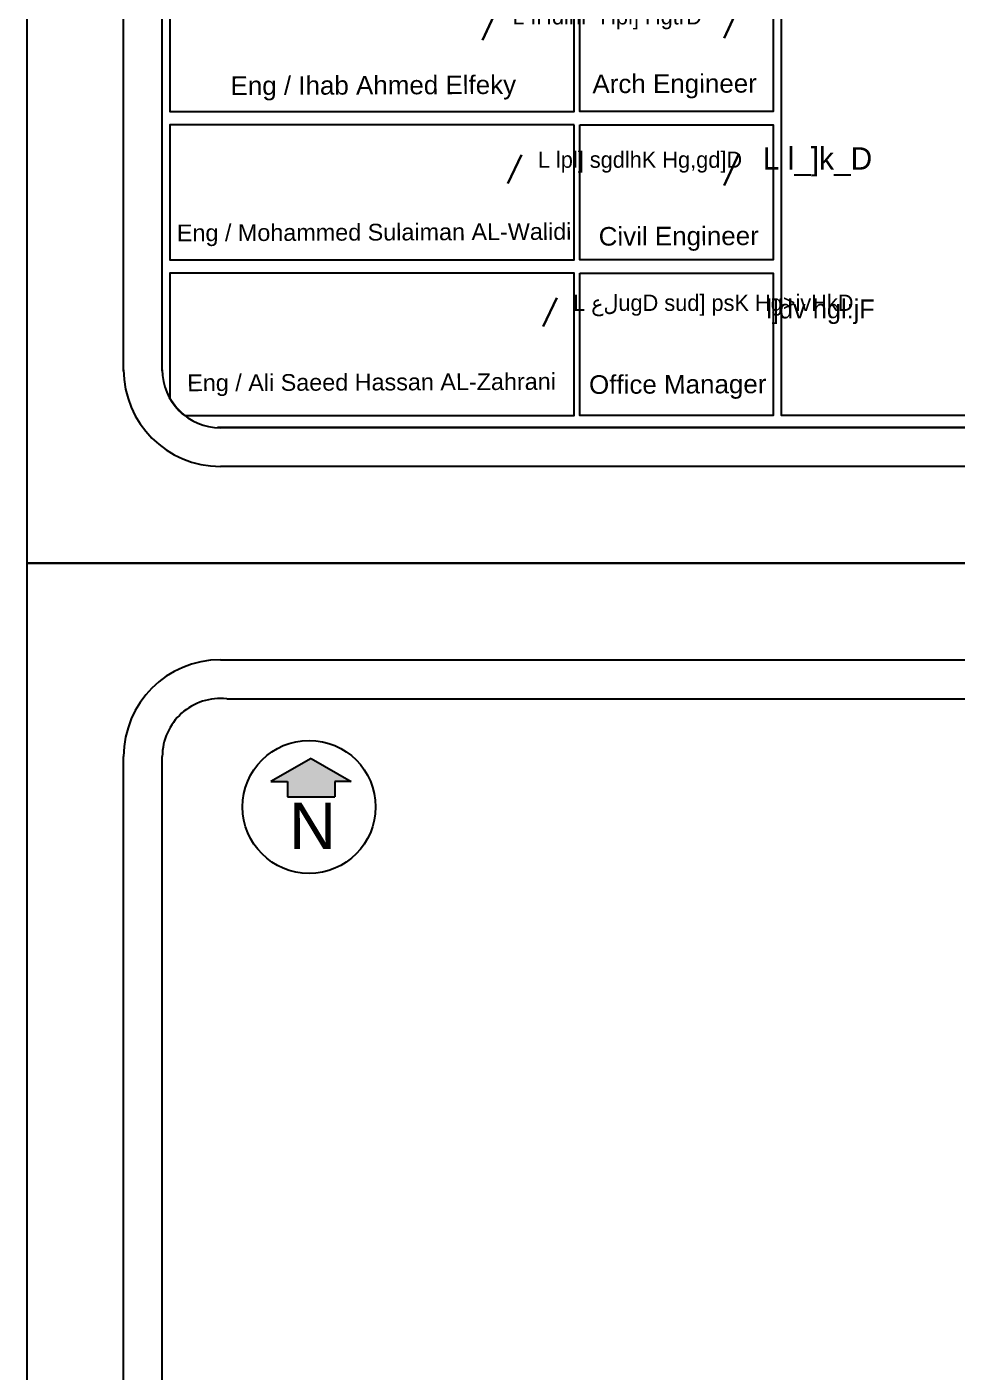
# Model space of a CAD drawing. Header units: inches. Extents: x -1583 to -1389, y -6910 to -6586.
# Drawn here: x -1471.16 to -1453.62, y -6871.47 to -6846.12 of the extents above; entities that cross this region are included whole.
import ezdxf
from ezdxf.enums import TextEntityAlignment as Align

# ---------------------------------------------------------------- set-up
doc = ezdxf.new("R2010")
doc.units = ezdxf.units.IN
doc.header["$MEASUREMENT"] = 0
for name, color, linetype in [('1MUROS', 10, 'Continuous'), ('bbbbb', 52, 'Continuous'), ('xyz', 93, 'Continuous')]:
    doc.layers.add(name, color=color, linetype=linetype)
doc.layers.add('wall', color=7, linetype='Continuous', lineweight=30)
doc.styles.add('A1', font='xarb.shx')
doc.styles.add('Arch_Text_E', font='arial.ttf', dxfattribs={"height": 0.2})
doc.styles.get("Standard").update_dxf_attribs({"font": 'sosa.shx'})

# ---------------------------------------------------------------- blocks, each defined once
blk = doc.blocks.new('kalesh')
at = {"layer": 'bbbbb', "ltscale": 0.2}
blk.add_hatch(color=256, dxfattribs=at).paths.add_polyline_path([(3944.493, 589.664), (3944.493, 589.839), (3944.682, 589.839), (3944.221, 590.102), (3943.76, 589.839), (3943.95, 589.839), (3943.95, 589.664)])
for p, q in [((3944.221, 590.102), (3943.76, 589.839)), ((3944.221, 590.102), (3944.682, 589.839)), ((3943.76, 589.839), (3943.95, 589.839)), ((3943.95, 589.839), (3943.95, 589.664)), ((3944.682, 589.839), (3944.493, 589.839)), ((3944.493, 589.839), (3944.493, 589.664)), ((3943.95, 589.664), (3944.493, 589.664))]:
    blk.add_line(p, q, dxfattribs=at)
blk.add_circle((3944.198, 589.547), 0.764, dxfattribs=at)
at = {"layer": 'Defpoints'}
blk.add_lwpolyline([(3940.958, 559.483), (3987.589, 559.483), (3987.589, 592.346), (3940.958, 592.346)], close=True, dxfattribs=at)
at = {"layer": 'wall'}
for p, q in [((3946.343, 565.815, 0.018), (3946.188, 565.487, 0.018)), ((3946.636, 564.169, 0.018), (3946.481, 563.841, 0.018)), ((3947.041, 562.527, 0.018), (3946.886, 562.198, 0.018))]:
    blk.add_line(p, q, dxfattribs=at)
at = {"layer": 'wall', "color": 5}
for p, q in [((3949.133, 565.873), (3948.962, 565.509)), ((3949.133, 564.182), (3948.962, 563.818))]:
    blk.add_line(p, q, dxfattribs=at)
at = {"layer": 'wall', "color": 55, "true_color": 0x999b37}
blk.add_arc((3943.179, 561.703), 0.666, 209.7058, 232.3257, dxfattribs=at)
at = {"layer": 'xyz', "ltscale": 0.2}
for p, q in [((3943.179, 591.236), (3984.813, 591.236)), ((3943.253, 590.788), (3984.887, 590.788)), ((3942.069, 561.687), (3942.069, 590.126)), ((3942.513, 561.691), (3942.513, 590.126)), ((3984.813, 561.037), (3943.179, 561.037)), ((3984.813, 560.593), (3943.179, 560.593))]:
    blk.add_line(p, q, dxfattribs=at)
for points in [[(3942.513, 561.691), (3942.513, 566.419), (3983.966, 566.419)], [(3942.772, 561.176), (3947.243, 561.176), (3947.243, 562.81), (3942.6, 562.81), (3942.6, 561.373)], [(3983.966, 561.038), (3943.146, 561.038)], [(3943.179, 561.037), (3984.846, 561.038)]]:
    blk.add_lwpolyline(points, dxfattribs=at)
for points in [[(3947.243, 566.215), (3942.6, 566.215), (3942.6, 564.668), (3947.243, 564.668)], [(3947.308, 566.215), (3949.527, 566.215), (3949.527, 564.668), (3947.308, 564.668)], [(3949.622, 566.218), (3952.085, 566.218), (3952.085, 561.178), (3949.622, 561.178)], [(3947.243, 564.513), (3942.6, 564.513), (3942.6, 562.965), (3947.243, 562.965)], [(3947.308, 564.513), (3949.527, 564.513), (3949.527, 562.965), (3947.308, 562.965)], [(3947.308, 562.81), (3949.527, 562.81), (3949.527, 561.176), (3947.308, 561.176)]]:
    blk.add_lwpolyline(points, close=True, dxfattribs=at)
for centre, radius, start, end in [((3943.179, 590.126), 1.11, 90, 180), ((3943.179, 590.126), 0.666, 83.669, 180), ((3943.179, 561.703), 1.11, 180, 270), ((3943.179, 561.703), 0.666, 180, 270)]:
    blk.add_arc(centre, radius, start, end, dxfattribs=at)
at = {"layer": '1MUROS', "color": 3, "lineweight": -2, "style": 'Arch_Text_E'}
for s, height, p in [('Arch Engineer ', 0.21326, (3947.451, 564.984)), ('Eng / Ihab Ahmed Elfeky ', 0.21326, (3943.296, 564.963)), ('Eng / Mohammed Sulaiman AL-Walidi ', 0.19193, (3942.68, 563.273)), ('Civil Engineer ', 0.21326, (3947.523, 563.234)), ('Eng / Ali Saeed Hassan AL-Zahrani ', 0.19193, (3942.799, 561.552)), ('Office Manager', 0.21326, (3947.412, 561.532))]:
    blk.add_text(s, height=height, rotation=0.2258, dxfattribs=at).set_placement(p, align=Align.MIDDLE_LEFT)
at = {"layer": 'bbbbb', "ltscale": 0.2, "insert": (3943.969, 589.595), "char_height": 0.53292, "width": 2.91159, "attachment_point": 1}
blk.add_mtext('{\\fSwis721 BlkOul BT|b0|i0|c0|p82;N}', dxfattribs=at)
at = {"layer": 'wall', "style": 'A1'}
for s, p in [('L أHdihF Hpl] HgtrD', (3946.532, 565.667, -0.283)), ('L lpl] sgdlhK Hg,gd]D', (3946.824, 564.021, -0.283)), ('L علugD sud] psK Hg>ivHkD', (3947.229, 562.378, -0.283))]:
    blk.add_text(s, height=0.18671, dxfattribs=at).set_placement(p)
at = {"layer": 'wall', "color": 5, "style": 'A1'}
for s, height, p in [('L l_]k_D ', 0.256, (3949.407, 564, -0.351)), ('l]dv hgl:jF ', 0.21762, (3949.447, 562.292, -0.298))]:
    blk.add_text(s, height=height, dxfattribs=at).set_placement(p)

msp = doc.modelspace()

# ---------------------------------------------------------------- block references
at = {"xscale": 1.641842369206237, "yscale": 1.641842369206237, "zscale": 1.641842369206237}
for p in [(-7941.588, -7774.806), (-7941.588, -7828.763)]:
    msp.add_blockref('kalesh', p, dxfattribs=at)

doc.saveas('drawing.dxf')
